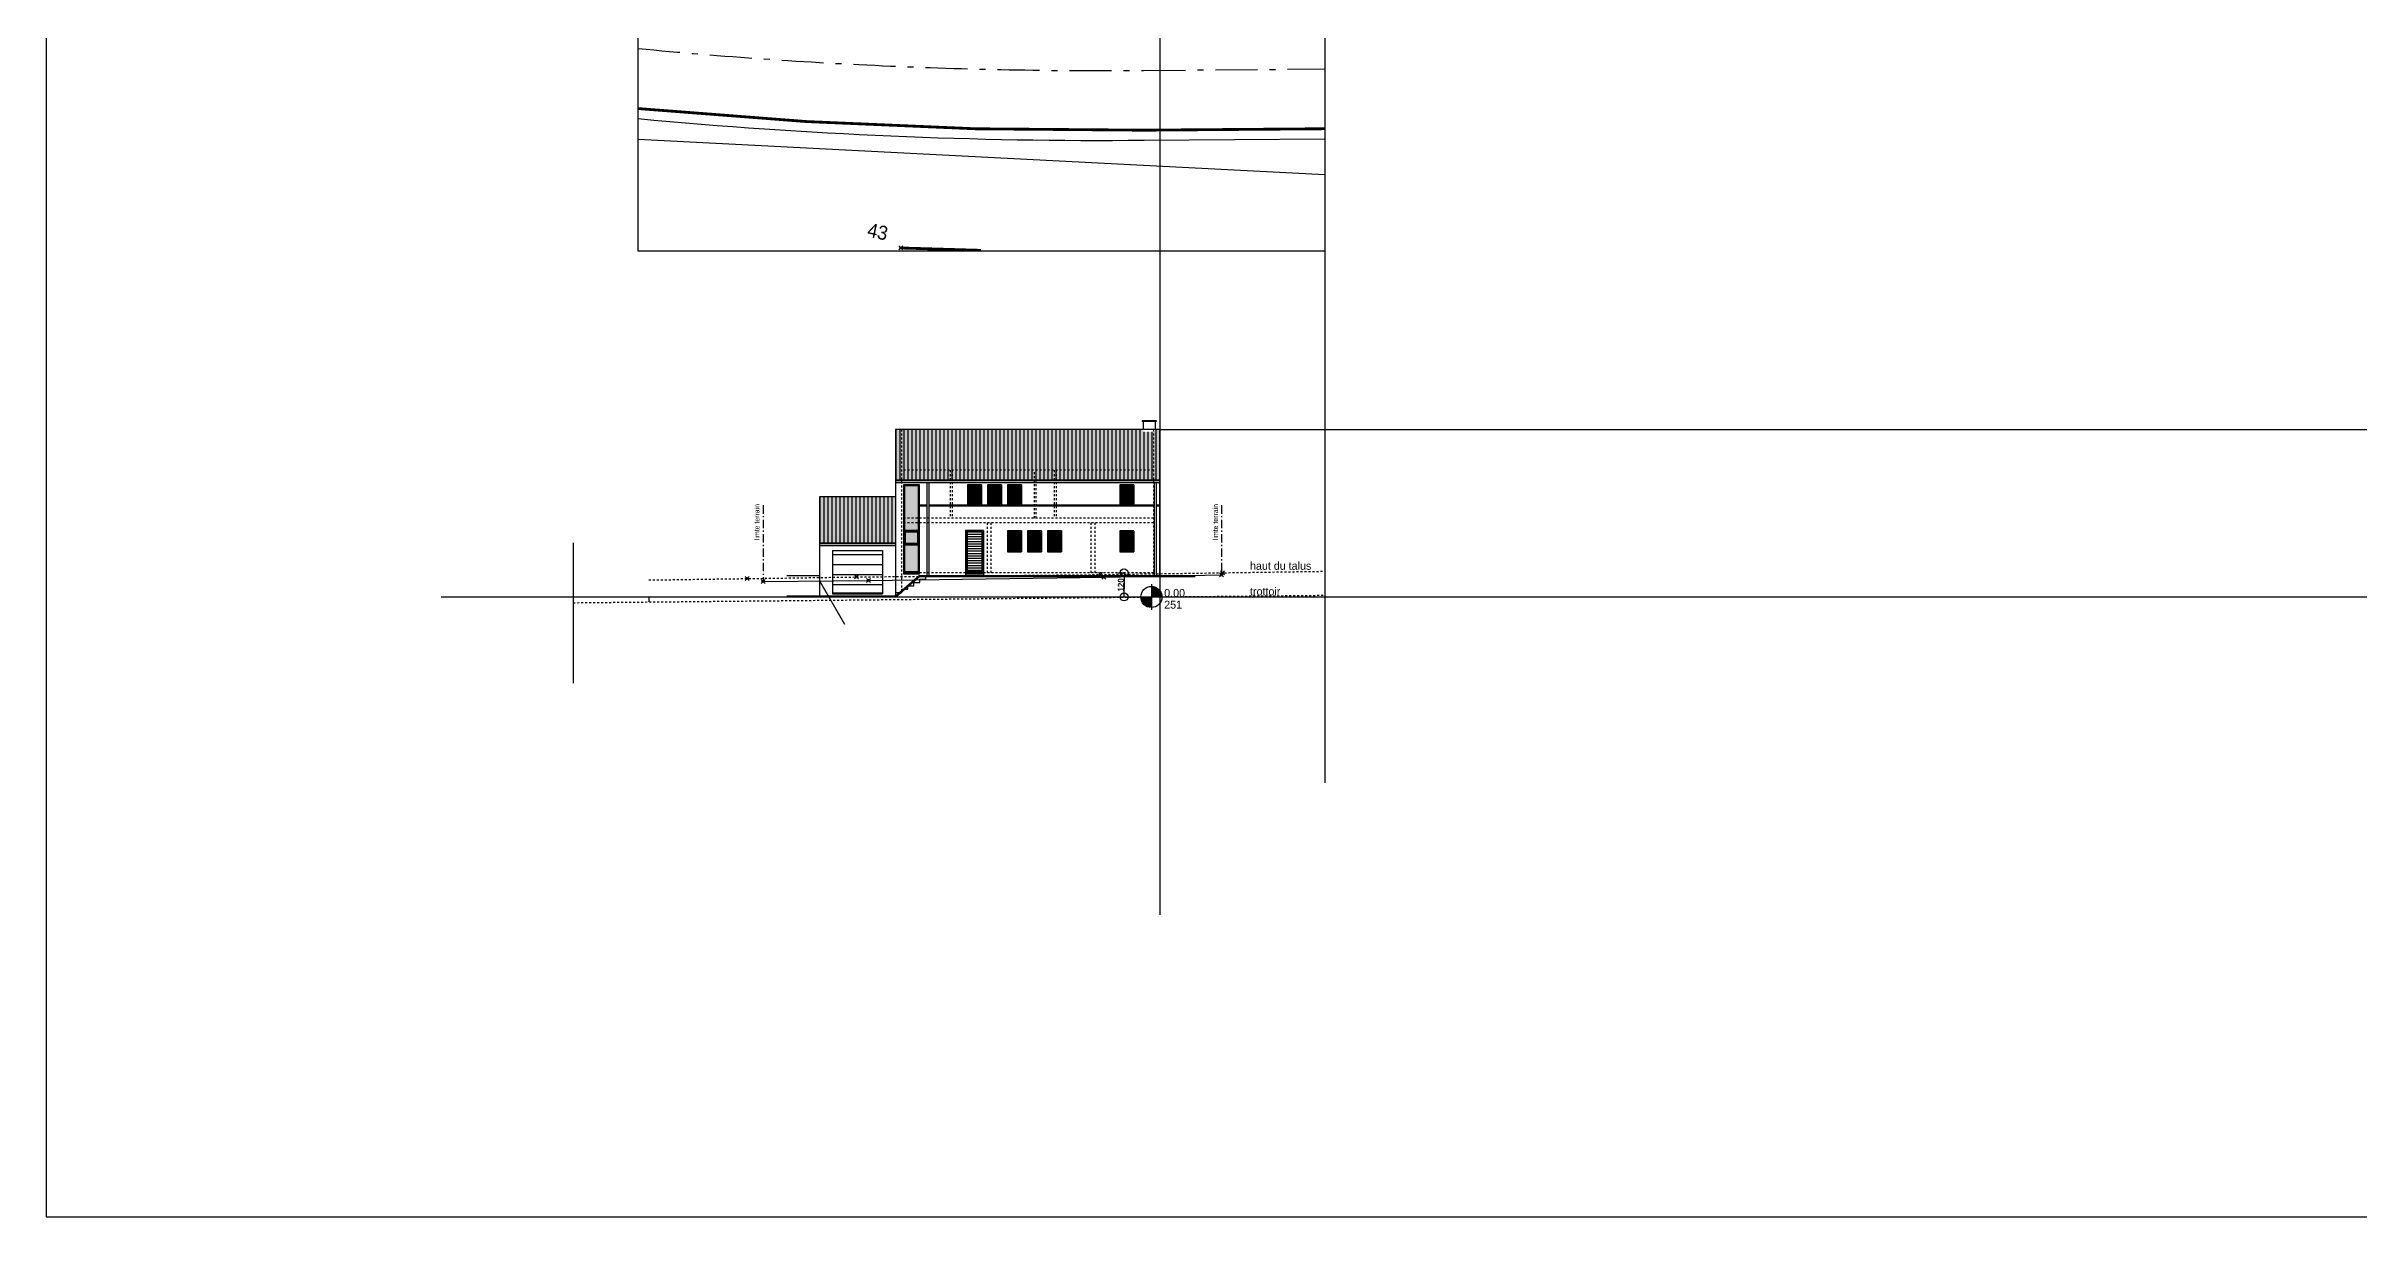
# Model space of a CAD drawing. Header units: millimetres. Extents: x -44462 to 306987, y -116160 to 12874.
# Drawn here: x 26192 to 37752, y -13427 to -7577 of the extents above; entities that cross this region are included whole.
import ezdxf
from ezdxf.enums import TextEntityAlignment as Align

# ---------------------------------------------------------------- set-up
doc = ezdxf.new("R2010")
doc.units = ezdxf.units.MM
doc.header["$PDMODE"] = 35
doc.header["$PDSIZE"] = 10
doc.linetypes.add('DCAD_Center', pattern=[36, 21, -6, 3, -6])
doc.linetypes.add('TRAIT_4', pattern=[20, 10, -10])
for name, color, linetype in [('1', 7, 'Continuous'), ('2', 7, 'Continuous'), ('38', 7, 'Continuous'), ('BLANC', 7, 'Continuous'), ('COTES', 1, 'Continuous'), ('COULEUR 8', 8, 'Continuous'), ('piontillé', 115, 'TRAIT_4'), ('ROUGE', 1, 'Continuous'), ('TEXTE', 1, 'Continuous'), ('VERT', 3, 'Continuous')]:
    doc.layers.add(name, color=color, linetype=linetype)
doc.styles.add('CENTURY GOTHIC', font='GOTHIC.TTF')
doc.styles.add('Century Gothic Gras', font='GOTHICB.TTF')
doc.styles.add('COMICS', font='comic.TTF', dxfattribs={"height": 10})
doc.dimstyles.new('1-200', dxfattribs={"dimtxt": 30, "dimasz": 40, "dimexe": 1.25, "dimexo": 0.625, "dimtad": 1, "dimdec": 0, "dimtxsty": 'Century Gothic Gras', "dimblk": 'ORIGIN', "dimcen": 2.5, "dimclrd": 8, "dimclre": 5, "dimclrt": 6, "dimadec": 0, "dimazin": 0, "dimtfac": 1, "dimtdec": 0, "dimtmove": 0, "dimatfit": 3, "dimldrblk": 'ORIGIN', "dimfxl": 0, "dimarcsym": 0})
pattern_1 = [(90, (-10259.894, 2632.579), (-20, 1e-15), [])]

# ---------------------------------------------------------------- blocks, each defined once
blk = doc.blocks.new('niveau_plan')
h = blk.add_hatch(color=256)
h.paths.add_polyline_path([(13.2, 0, 0.414214), (0, 13.2), (0, 0)])
h.paths.add_polyline_path([(-13.2, 0, 0.414214), (0, -13.2), (0, 0)])
for p, q in [((-16, 0), (54.1, 0)), ((0, 16), (0, -16))]:
    blk.add_line(p, q)
blk.add_circle((0, 0), 13.2)
at = {"style": 'COMICS'}
for tag, p in [('NIVEAUPLANS', (16, 0)), ('COMMENTAIRE', (16, -14.6))]:
    blk.add_attdef(tag, p, '', height=10, dxfattribs=at)
blk = doc.blocks.new('A$C2DBD6210')
h = blk.add_hatch(color=254)
h.paths.add_polyline_path([(589, 393), (659, 393), (659, 555), (589, 555)])
h.paths.add_polyline_path([(659, 370), (659, 393), (589, 393), (589, 370)])
h.paths.add_polyline_path([(589, 370), (589, 332), (659, 332), (659, 370)])
h.paths.add_polyline_path([(592, 324), (592, 269), (656, 269), (656, 324)])
h.paths.add_polyline_path([(659, 260), (589, 260), (589, 125), (659, 125)])
for points in [[(965, 551), (912, 551), (912, 468), (965, 468)], [(1065, 551), (1012, 551), (1012, 468), (1065, 468)], [(1165, 551), (1112, 551), (1112, 468), (1165, 468)], [(1727, 551), (1673, 551), (1673, 468), (1727, 468)], [(1112, 238), (1165, 238), (1165, 321), (1112, 321)], [(1265, 321), (1212, 321), (1212, 238), (1265, 238)], [(1365, 321), (1312, 321), (1312, 238), (1365, 238)], [(1727, 321), (1673, 321), (1673, 238), (1727, 238)]]:
    blk.add_hatch(color=254).paths.add_polyline_path(points)
at = {"layer": 'COULEUR 8'}
h = blk.add_hatch(dxfattribs=at)
h.set_pattern_fill('_USER', color=256, scale=50, style=0, pattern_type=0)
h.set_pattern_definition([(0, (-10259.894, 2632.58), (0, 50), [])])
h.paths.add_polyline_path([(479, 232), (229, 232), (229, 20), (479, 20)])
h = blk.add_hatch(dxfattribs=at)
h.set_pattern_fill('_USER', color=256, scale=12, style=0, pattern_type=0)
h.set_pattern_definition([(0, (-10259.894, 2632.579), (0, 12), [])])
h.paths.add_polyline_path([(975, 324), (902, 324), (902, 128), (975, 128)])
at = {"layer": 'ROUGE'}
h = blk.add_hatch(color=253, dxfattribs=at)
h.paths.add_polyline_path([(574, 837), (544, 837), (544, 584), (574, 584)])
h.paths.add_polyline_path([(574, 633), (1834, 633), (1834, 825), (1781, 825), (1781, 837), (574, 837)])
h.paths.add_polyline_path([(574, 633), (574, 584), (817, 584), (817, 633)])
h.paths.add_polyline_path([(827, 633), (817, 633), (817, 584), (827, 584)])
h.paths.add_polyline_path([(1238, 584), (1238, 633), (827, 633), (827, 584)])
h.paths.add_polyline_path([(1238, 584), (1247, 584), (1247, 633), (1238, 633)])
h.paths.add_polyline_path([(1247, 633), (1247, 584), (1337, 584), (1337, 633)])
h.paths.add_polyline_path([(1347, 633), (1337, 633), (1337, 584), (1347, 584)])
h.paths.add_polyline_path([(1347, 633), (1347, 584), (1834, 584), (1834, 633)])
h.paths.add_polyline_path([(1834, 584), (1864, 584), (1864, 837), (1841, 837), (1841, 825), (1834, 825)])
h = blk.add_hatch(dxfattribs=at)
h.set_pattern_fill('_USER', color=256, scale=20, angle=90, style=0, pattern_type=0)
h.set_pattern_definition(pattern_1)
h.paths.add_polyline_path([(574, 837), (544, 837), (544, 584), (574, 584)])
h.paths.add_polyline_path([(574, 633), (1834, 633), (1834, 825), (1781, 825), (1781, 837), (574, 837)])
h.paths.add_polyline_path([(574, 633), (574, 584), (817, 584), (817, 633)])
h.paths.add_polyline_path([(827, 633), (817, 633), (817, 584), (827, 584)])
h.paths.add_polyline_path([(1238, 584), (1238, 633), (827, 633), (827, 584)])
h.paths.add_polyline_path([(1238, 584), (1247, 584), (1247, 633), (1238, 633)])
h.paths.add_polyline_path([(1247, 633), (1247, 584), (1337, 584), (1337, 633)])
h.paths.add_polyline_path([(1347, 633), (1337, 633), (1337, 584), (1347, 584)])
h.paths.add_polyline_path([(1347, 633), (1347, 584), (1834, 584), (1834, 633)])
h.paths.add_polyline_path([(1834, 584), (1864, 584), (1864, 837), (1841, 837), (1841, 825), (1834, 825)])
blk.add_hatch(color=253, dxfattribs=at).paths.add_polyline_path([(164, 501), (164, 269), (544, 269), (544, 501)])
h = blk.add_hatch(dxfattribs=at)
h.set_pattern_fill('_USER', color=256, scale=20, angle=90, style=0, pattern_type=0)
h.set_pattern_definition(pattern_1)
h.paths.add_polyline_path([(164, 501), (164, 269), (544, 269), (544, 501)])
for p, q in [((0, 5), (544, 5)), ((544, 5), (660, 105)), ((546, 0), (662, 100)), ((0, 0), (546, 0))]:
    blk.add_line(p, q)
at = {"layer": 'BLANC'}
for p, q in [((2041, 105), (660, 105)), ((2041, 100), (662, 100))]:
    blk.add_line(p, q, dxfattribs=at)
at = {"layer": 'COULEUR 8'}
blk.add_line((164, 105), (0, 105), dxfattribs=at)
at = {"layer": 'piontillé'}
for p, q in [((574, 837), (574, 30)), ((1834, 837), (1834, 120)), ((1834, 633), (574, 633)), ((817, 633), (817, 393)), ((827, 633), (827, 393)), ((1238, 393), (1238, 633)), ((1247, 393), (1247, 633)), ((1337, 633), (1337, 393)), ((1347, 633), (1347, 393)), ((1834, 393), (574, 393)), ((1834, 370), (574, 370)), ((1003, 120), (1003, 370)), ((1022, 120), (1022, 370)), ((1522, 120), (1522, 370)), ((1541, 120), (1541, 370)), ((544, 255), (164, 255)), ((1834, 120), (574, 120))]:
    blk.add_line(p, q, dxfattribs=at)
at = {"layer": 'ROUGE'}
for p, q in [((1864, 837), (544, 837)), ((544, 837), (544, 5)), ((1776, 882), (1846, 882)), ((1776, 882), (1776, 877)), ((1846, 877), (1776, 877)), ((1781, 877), (1781, 837)), ((1841, 877), (1841, 837)), ((1846, 882), (1846, 877)), ((1864, 837), (1864, 105)), ((1864, 584), (544, 584)), ((1864, 580), (544, 580)), ((164, 501), (164, 5)), ((544, 501), (164, 501)), ((1864, 570), (544, 570)), ((664, 560), (584, 560)), ((584, 560), (584, 115)), ((664, 560), (584, 560)), ((659, 555), (589, 555)), ((589, 555), (589, 125)), ((659, 125), (659, 555)), ((664, 115), (664, 560)), ((701, 570), (701, 105)), ((711, 570), (711, 105)), ((973, 560), (903, 560)), ((903, 560), (903, 455)), ((968, 555), (908, 555)), ((908, 555), (908, 465)), ((908, 465), (968, 465)), ((965, 551), (912, 551)), ((912, 551), (912, 468)), ((912, 468), (965, 468)), ((965, 551), (965, 468)), ((968, 555), (968, 465)), ((973, 560), (973, 455)), ((1073, 560), (1003, 560)), ((1003, 560), (1003, 455)), ((1068, 555), (1008, 555)), ((1008, 555), (1008, 465)), ((1008, 465), (1068, 465)), ((1065, 551), (1012, 551)), ((1012, 551), (1012, 468)), ((1012, 468), (1065, 468)), ((1065, 551), (1065, 468)), ((1068, 555), (1068, 465)), ((1073, 560), (1073, 455)), ((1173, 560), (1103, 560)), ((1103, 560), (1103, 455)), ((1168, 555), (1108, 555)), ((1108, 555), (1108, 465)), ((1108, 465), (1168, 465)), ((1165, 551), (1112, 551)), ((1112, 551), (1112, 468)), ((1112, 468), (1165, 468)), ((1165, 551), (1165, 468)), ((1168, 555), (1168, 465)), ((1173, 560), (1173, 455)), ((1735, 560), (1665, 560)), ((1665, 560), (1665, 455)), ((1730, 555), (1670, 555)), ((1670, 555), (1670, 465)), ((1670, 465), (1730, 465)), ((1727, 551), (1673, 551)), ((1673, 551), (1673, 468)), ((1673, 468), (1727, 468)), ((1727, 551), (1727, 468)), ((1730, 555), (1730, 465)), ((1735, 560), (1735, 455)), ((1836, 570), (1836, 105)), ((1846, 570), (1846, 105)), ((664, 460), (701, 460)), ((664, 455), (701, 455)), ((711, 460), (1836, 460)), ((711, 455), (1836, 455)), ((1003, 460), (1073, 460)), ((1003, 455), (1073, 455)), ((1103, 460), (1173, 460)), ((1103, 455), (1173, 455)), ((1665, 460), (1735, 460)), ((1665, 455), (1735, 455)), ((1846, 460), (1864, 460)), ((1846, 455), (1864, 455)), ((544, 269), (164, 269)), ((544, 265), (164, 265)), ((544, 255), (164, 255)), ((229, 232), (229, 15)), ((229, 232), (479, 232)), ((479, 232), (479, 15)), ((659, 332), (589, 332)), ((659, 327), (589, 327)), ((589, 265), (659, 265)), ((589, 260), (659, 260)), ((592, 324), (592, 269)), ((656, 324), (592, 324)), ((592, 269), (656, 269)), ((656, 269), (656, 324)), ((983, 332), (893, 332)), ((893, 332), (893, 105)), ((978, 327), (898, 327)), ((898, 327), (898, 120)), ((975, 324), (902, 324)), ((902, 324), (902, 128)), ((975, 324), (975, 128)), ((978, 327), (978, 120)), ((983, 332), (983, 105)), ((1173, 330), (1103, 330)), ((1103, 330), (1103, 225)), ((1168, 325), (1108, 325)), ((1108, 325), (1108, 235)), ((1108, 235), (1168, 235)), ((1165, 321), (1112, 321)), ((1112, 321), (1112, 238)), ((1112, 238), (1165, 238)), ((1165, 321), (1165, 238)), ((1168, 325), (1168, 235)), ((1173, 330), (1173, 225)), ((1273, 330), (1203, 330)), ((1203, 330), (1203, 225)), ((1268, 325), (1208, 325)), ((1208, 325), (1208, 235)), ((1208, 235), (1268, 235)), ((1265, 321), (1212, 321)), ((1212, 321), (1212, 238)), ((1212, 238), (1265, 238)), ((1265, 321), (1265, 238)), ((1268, 325), (1268, 235)), ((1273, 330), (1273, 225)), ((1373, 330), (1303, 330)), ((1303, 330), (1303, 225)), ((1368, 325), (1308, 325)), ((1308, 325), (1308, 235)), ((1308, 235), (1368, 235)), ((1365, 321), (1312, 321)), ((1312, 321), (1312, 238)), ((1312, 238), (1365, 238)), ((1365, 321), (1365, 238)), ((1368, 325), (1368, 235)), ((1373, 330), (1373, 225)), ((1735, 330), (1665, 330)), ((1665, 330), (1665, 225)), ((1730, 325), (1670, 325)), ((1670, 325), (1670, 235)), ((1670, 235), (1730, 235)), ((1727, 321), (1673, 321)), ((1673, 321), (1673, 238)), ((1673, 238), (1727, 238)), ((1727, 321), (1727, 238)), ((1730, 325), (1730, 235)), ((1735, 330), (1735, 225)), ((584, 120), (664, 120)), ((659, 125), (589, 125)), ((893, 120), (983, 120)), ((902, 128), (975, 128)), ((1103, 230), (1173, 230)), ((1103, 225), (1173, 225)), ((1203, 230), (1273, 230)), ((1203, 225), (1273, 225)), ((1303, 230), (1373, 230)), ((1303, 225), (1373, 225)), ((1665, 230), (1735, 230)), ((1665, 225), (1735, 225)), ((229, 20), (479, 20)), ((229, 15), (479, 15)), ((584, 115), (664, 115)), ((893, 115), (983, 115))]:
    blk.add_line(p, q, dxfattribs=at)
blk = doc.blocks.new('_Origin')
at = {"color": 0, "linetype": 'Continuous', "lineweight": -2}
blk.add_line((0, 0), (-1, 0), dxfattribs=at)
blk.add_circle((0, 0), 0.5, dxfattribs=at)
blk = doc.blocks.new('*D23')
at = {"layer": 'COTES', "color": 5, "lineweight": -2}
for p, q in [((31553, -10209), (31582, -10209)), ((31561, -10329), (31582, -10329))]:
    blk.add_line(p, q, dxfattribs=at)
at = {"layer": 'COTES', "color": 8, "lineweight": -2}
blk.add_line((31580, -10249), (31580, -10289), dxfattribs=at)
at = {"layer": 'Defpoints', "color": 0}
for p in [(31552, -10209), (31560, -10329), (31580, -10329)]:
    blk.add_point(p, dxfattribs=at)
at = {"layer": 'COTES', "color": 8, "lineweight": -2, "xscale": 40, "yscale": 40, "zscale": 40}
for p, rotation in [((31580, -10209), 90), ((31580, -10329), 270)]:
    blk.add_blockref('_Origin', p, dxfattribs=dict(at, rotation=rotation))
at = {"layer": 'COTES', "color": 6, "insert": (31564, -10269), "char_height": 30, "attachment_point": 5, "rotation": 90, "style": 'Century Gothic Gras'}
blk.add_mtext('120', dxfattribs=at)

msp = doc.modelspace()

# ---------------------------------------------------------------- linework, layer by layer
at = {"layer": '1', "color": 7, "linetype": 'Continuous', "ltscale": 2, "const_width": 14, "flags": 128}
msp.add_lwpolyline([(30464.9, -8585.3), (30864.7, -8597)], dxfattribs=at)
at = {"layer": '1', "color": 7, "linetype": 'Continuous', "ltscale": 3}
msp.add_arc((31465, 16620.5), 24668, 264.61727, 270.49965, dxfattribs=at)
at = {"layer": '2', "color": 5}
msp.add_point((30464.9, -8585.3, -1390.6), dxfattribs=at)
at = {"layer": '38', "color": 5, "linetype": 'Continuous', "ltscale": 5}
msp.add_lwpolyline([(29151, -8041.6), (32583, -8218.1)], dxfattribs=at)
at = {"layer": 'BLANC', "linetype": 'DCAD_Center', "ltscale": 2}
for p, q in [((29775.2, -9871.1), (29775.2, -10252.3)), ((32067.2, -9871.1), (32067.2, -10219.3))]:
    msp.add_line(p, q, dxfattribs=at)
at = {"layer": 'BLANC'}
for p, q in [((30498.3, -10274.3), (30528.3, -10274.3)), ((30498.3, -10291), (30498.3, -10274.3)), ((30528.3, -10274.3), (30528.3, -10257.7)), ((30528.3, -10257.7), (30558.3, -10257.7)), ((30558.3, -10257.7), (30558.3, -10241)), ((30558.3, -10241), (30588.3, -10241)), ((30588.3, -10241), (30588.3, -10224.3)), ((30438.3, -10307.7), (30468.3, -10307.7)), ((30468.3, -10291), (30498.3, -10291)), ((30468.3, -10307.7), (30468.3, -10291))]:
    msp.add_line(p, q, dxfattribs=at)
at = {"layer": 'BLANC', "linetype": 'TRAIT_4'}
msp.add_line((28825.7, -10358.1), (32583, -10320.7), dxfattribs=at)
at = {"layer": 'BLANC'}
msp.add_lwpolyline([(59780.5, 12873.7), (26192.1, 12873.7), (26192.1, -13426.7), (59780.5, -13426.7)], close=True, dxfattribs=at)
at = {"layer": 'COULEUR 8', "linetype": 'TRAIT_4'}
for p, q in [((29203.8, -10244.5), (30242.7, -10229.3)), ((30242.7, -10229.3), (31462.1, -10217.3)), ((31462.1, -10217.3), (32583, -10200.8))]:
    msp.add_line(p, q, dxfattribs=at)
at = {"layer": 'COULEUR 8'}
msp.add_lwpolyline([(29151, -1389.7), (32583, -1389.7), (32583, -8600.4), (29151, -8600.4)], close=True, dxfattribs=at)
at = {"layer": 'COULEUR 8', "linetype": 'DCAD_Center', "ltscale": 10}
msp.add_lwpolyline([(31676.9, -7697.8), (32583, -7690.6)], dxfattribs=at)
at = {"layer": 'COULEUR 8', "linetype": 'Continuous', "ltscale": 2, "const_width": 14}
msp.add_lwpolyline([(29151, -7888.5, 0.0257203), (31679.7, -7996.6)], format="xyb", dxfattribs=at)
msp.add_lwpolyline([(31679.3, -7996.6), (32583, -7989.3)], dxfattribs=at)
at = {"layer": 'COULEUR 8', "linetype": 'Continuous', "ltscale": 3}
msp.add_lwpolyline([(31679.7, -8046.6), (32583, -8039.3)], dxfattribs=at)
at = {"layer": 'COULEUR 8', "linetype": 'DCAD_Center', "ltscale": 10}
msp.add_arc((31465, 16620.5), 24319.2, 264.53984, 270.49965, dxfattribs=at)
at = {"layer": 'VERT'}
for p, q in [((31758.3, -5892.4), (31758.3, -11917.4)), ((32583, -8600.4), (32583, -11258.1)), ((31758.3, -9492.1), (43158.8, -9492.1)), ((28825.7, -10058.2), (28825.7, -10760)), ((29775.2, -10252.3), (30303.2, -10246.3)), ((30058.3, -10249.1), (30183.1, -10465.3)), ((30303.2, -10246.3), (31479, -10230.3)), ((31479, -10230.3), (32067.2, -10219.3)), ((28167.1, -10329.3), (33440.6, -10329.3)), ((29203.8, -10329.3), (29203.8, -10354.3)), ((33440.6, -10329.3), (44761.9, -10329.3))]:
    msp.add_line(p, q, dxfattribs=at)
for p in [(29695.8, -10237.3), (29775.2, -10252.3), (30242.7, -10229.3), (30303.2, -10246.3), (31462.1, -10217.3), (31479, -10230.3), (32067.2, -10219.3), (32072.9, -10208.3)]:
    msp.add_point(p, dxfattribs=at)

# ---------------------------------------------------------------- block references
at = {"layer": 'ROUGE', "xscale": 4, "yscale": 4, "zscale": 4}
msp.add_blockref('niveau_plan', (31716.7, -10329.3), dxfattribs=at).add_auto_attribs({'COMMENTAIRE': '251', 'NIVEAUPLANS': '0.00'})
at = {"layer": 'VERT'}
msp.add_blockref('A$C2DBD6210', (29893.9, -10329.3), dxfattribs=at)

# ---------------------------------------------------------------- texts
at = {"layer": 'TEXTE', "style": 'CENTURY GOTHIC', "width": 0.935367}
e = msp.add_text('43', height=70, rotation=348, dxfattribs=at)
e.set_placement((30292.1, -8527.3), (30390.9, -8548.3), align=Align.FIT)
e.dxf.unprotected_set("ltscale", 0)
at = {"layer": 'TEXTE', "char_height": 25, "width": 373.777, "attachment_point": 1, "rotation": 90, "style": 'CENTURY GOTHIC'}
for insert in [(29732.4, -10045.2), (32024.4, -10045.2)]:
    msp.add_mtext('limte terrain', dxfattribs=dict(at, insert=insert))
at = {"layer": 'TEXTE', "char_height": 40, "width": 379.356, "attachment_point": 1, "style": 'CENTURY GOTHIC'}
for s, insert in [('haut du talus', (32209.6, -10153.5)), ('trottoir', (32209.6, -10281.4))]:
    msp.add_mtext(s, dxfattribs=dict(at, insert=insert))

# ---------------------------------------------------------------- dimensions: what is measured, and where the dimension line sits
at = {"layer": 'COTES'}
dim = msp.add_linear_dim(base=(31580.4, -10329.3), p1=(31552, -10209.3), p2=(31560, -10329.3), angle=90, dimstyle='1-200', dxfattribs=at)
dim.commit()
dim.dimension.update_dxf_attribs({"geometry": '*D23', "text_midpoint": (31564.1, -10269.3)})

doc.saveas('drawing.dxf')
